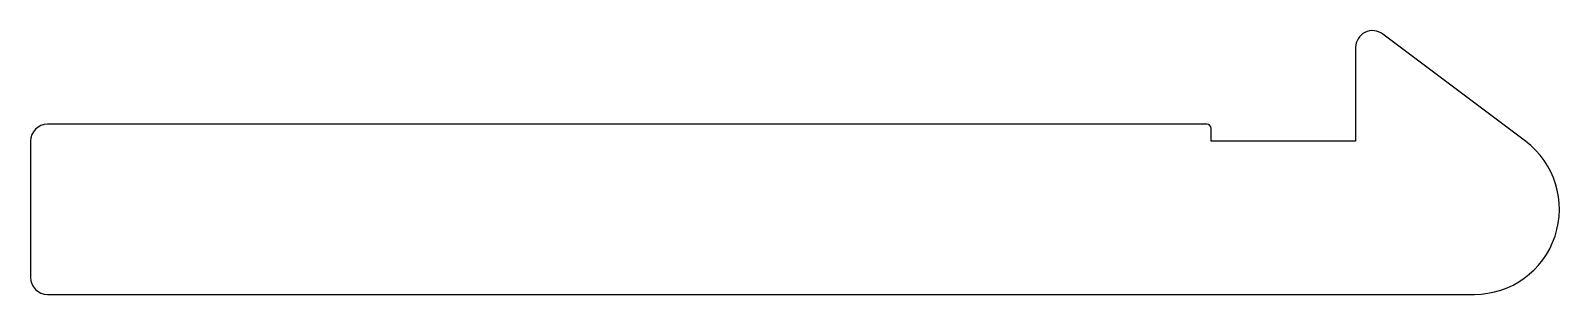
# Model space of a CAD drawing. Extents: x 674.5 to 764.5, y 526.6 to 542.1.
import ezdxf

# ---------------------------------------------------------------- set-up
doc = ezdxf.new("R2010")
doc.units = 0
doc.layers.get('0').update_dxf_attribs({"linetype": 'CONTINUOUS'})

msp = doc.modelspace()

# ---------------------------------------------------------------- linework, layer by layer
for p, q in [((762.463, 535.612), (754.063, 541.912)), ((752.463, 541.112), (752.463, 535.612)), ((743.71, 536.612), (675.463, 536.612)), ((674.463, 535.612), (674.463, 527.612)), ((743.963, 535.612), (743.963, 536.359)), ((752.463, 535.612), (743.963, 535.612)), ((675.463, 526.612), (759.463, 526.612))]:
    msp.add_line(p, q)
for centre, radius, start, end in [((753.463, 541.112), 1, 53.1301, 180), ((675.463, 535.612), 1, 90, 180), ((743.71, 536.359), 0.253, 0, 90), ((759.463, 531.612), 5, 270, 53.1301), ((675.463, 527.612), 1, 180, 270)]:
    msp.add_arc(centre, radius, start, end)

doc.saveas('drawing.dxf')
